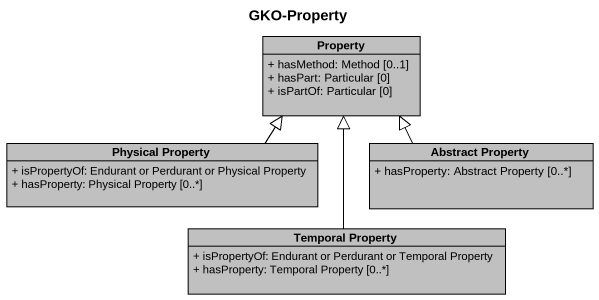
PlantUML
@startuml
title GKO-Property
hide circle
hide empty members
skinparam classAttributeIconSize 0
class Property #C0C0C0 {
  + hasMethod: Method [0..1]
  + hasPart: Particular [0]
  + isPartOf: Particular [0]
}
class "Physical Property" as Physical_Property #C0C0C0 {
  + isPropertyOf: Endurant or Perdurant or Physical Property
  + hasProperty: Physical Property [0..*]
}
class "Abstract Property" as Abstract_Property #C0C0C0 {
  + hasProperty: Abstract Property [0..*]
}
class "Temporal Property" as Temporal_Property #C0C0C0 {
  + isPropertyOf: Endurant or Perdurant or Temporal Property
  + hasProperty: Temporal Property [0..*]
}
Physical_Property -right-|> Property
Abstract_Property -up-|> Property
Temporal_Property -up-|> Property
@enduml
